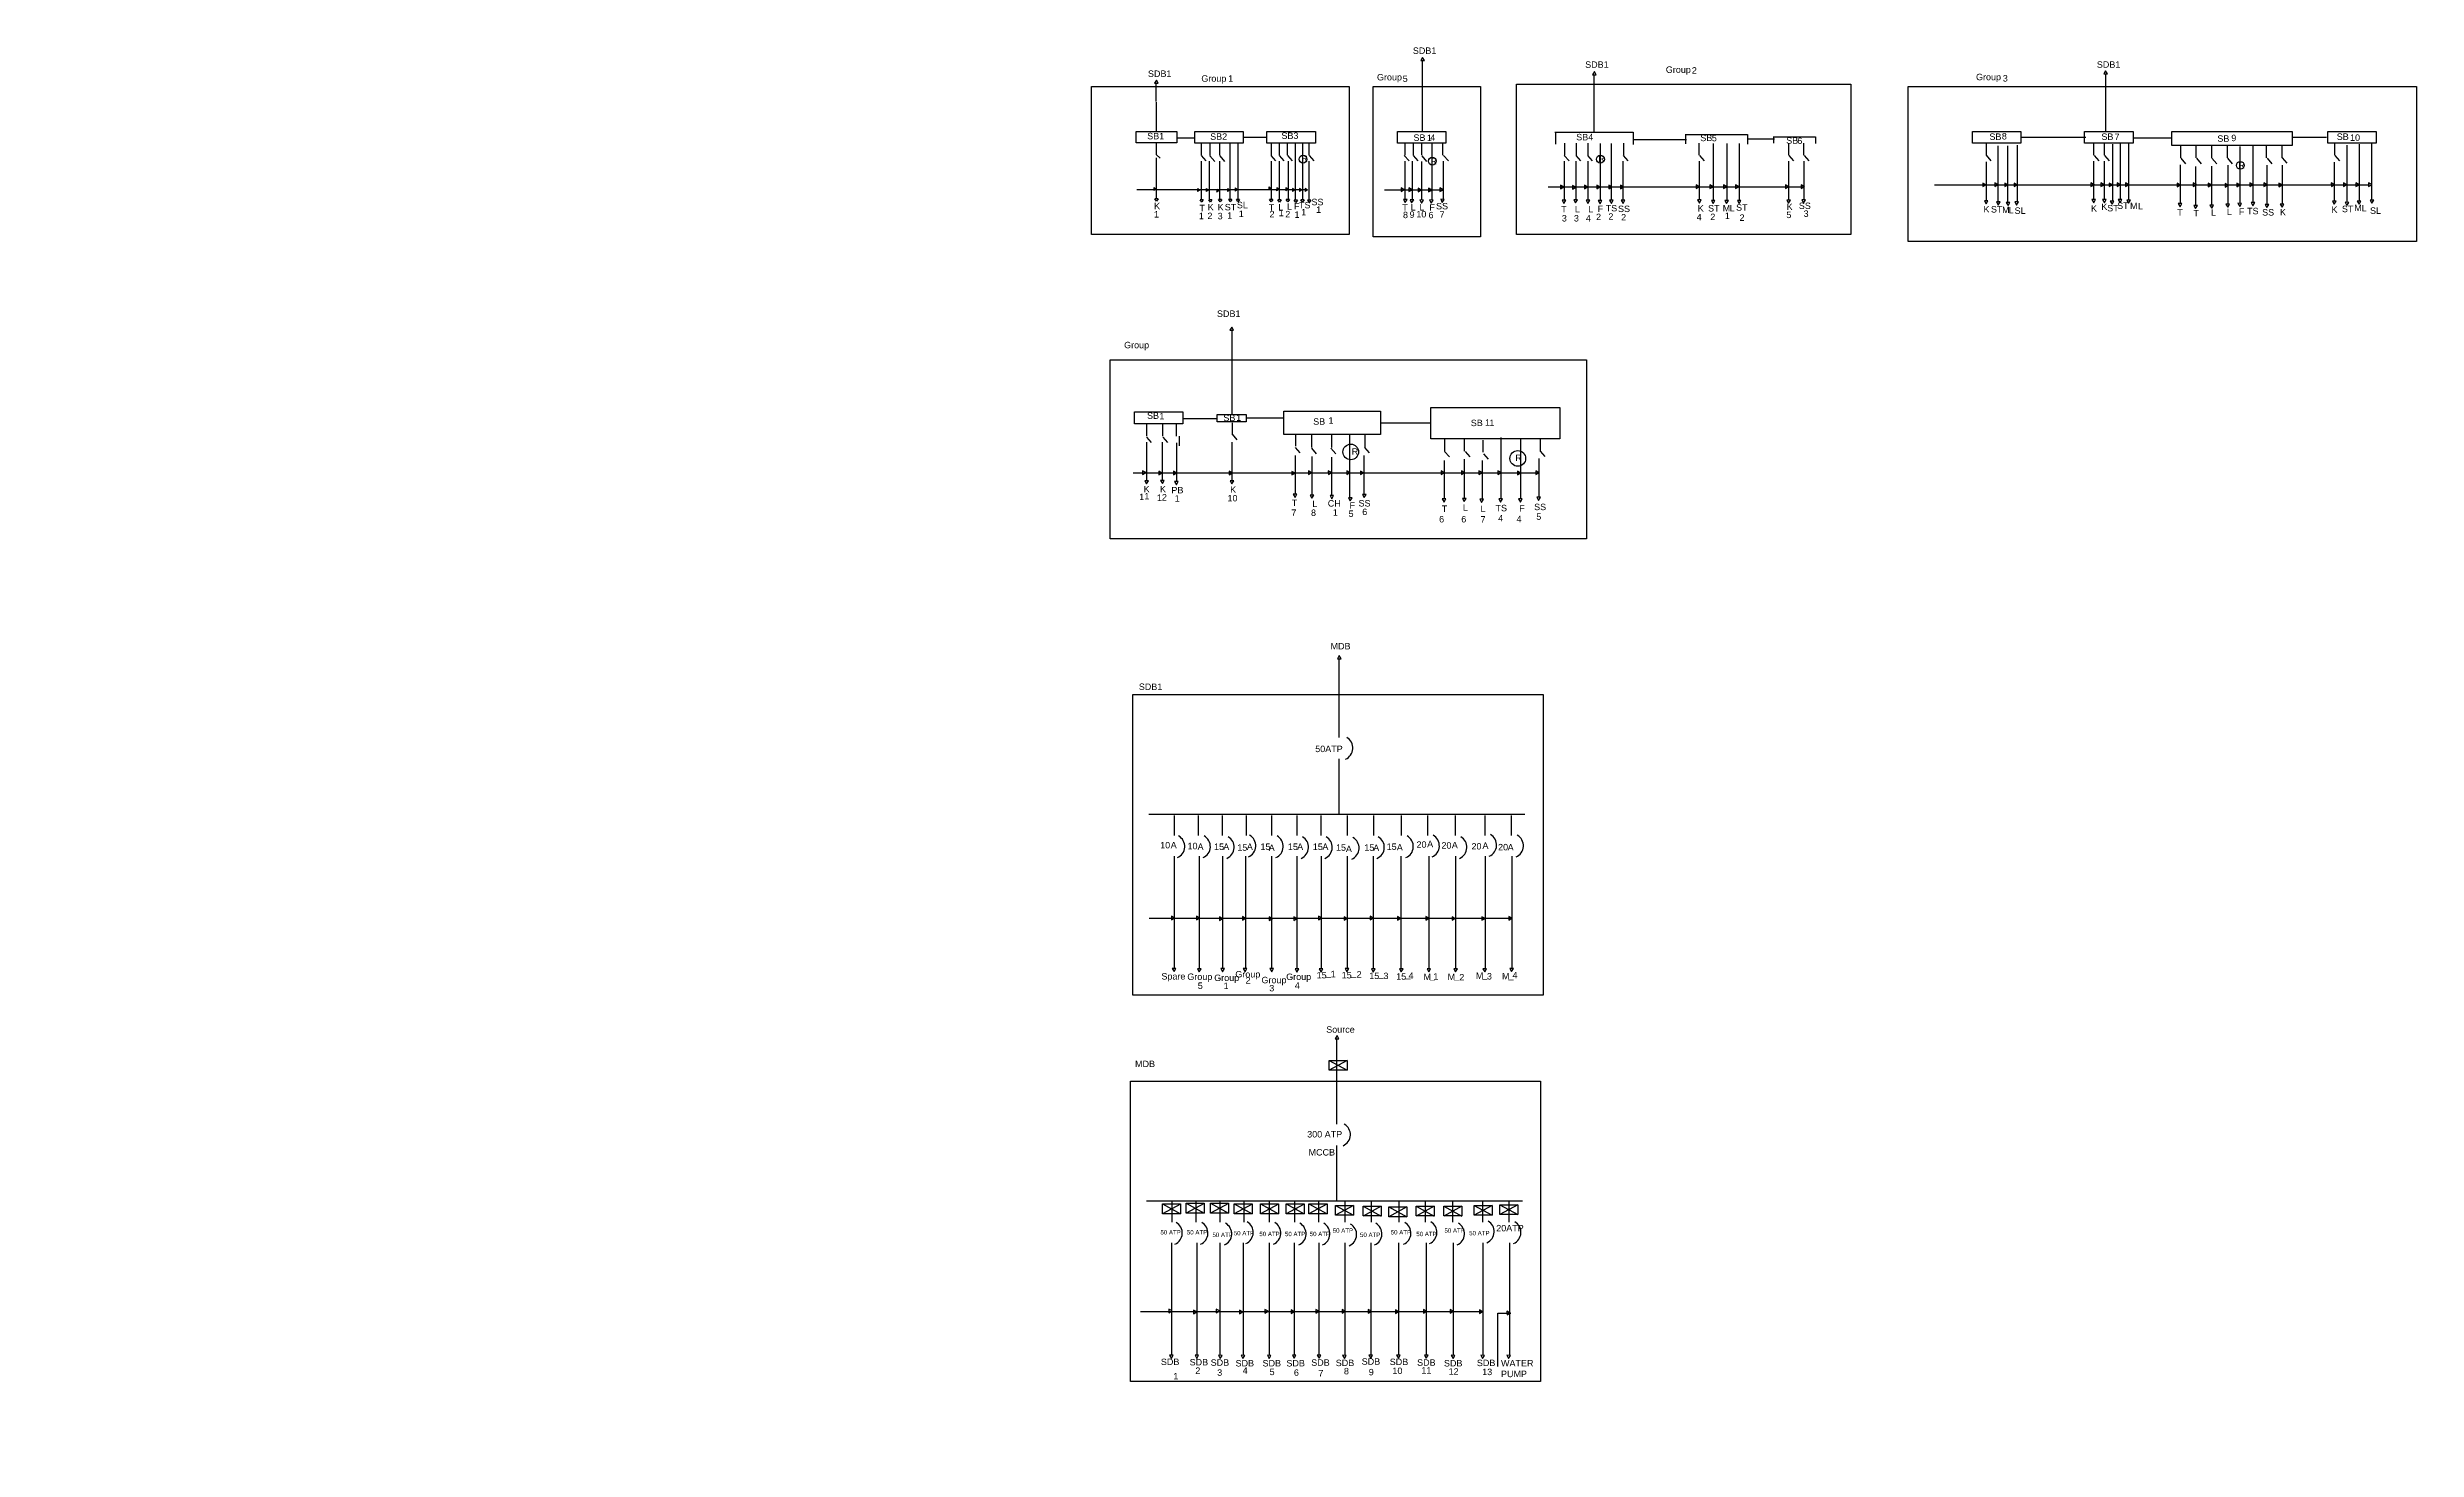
# Model space of a CAD drawing. Header units: inches. Extents: x -98956 to 121806, y -113633 to 17091.
import ezdxf

# ---------------------------------------------------------------- set-up
doc = ezdxf.new("R2010")
doc.units = ezdxf.units.IN
doc.styles.get("Standard").update_dxf_attribs({"font": 'arial.ttf'})

msp = doc.modelspace()

# ---------------------------------------------------------------- linework, layer by layer
for p, q in [((29168, 9264), (29168, 15872)), ((4371, 12036), (4371, 13758)), ((45164, 9216), (45164, 14515)), ((92813, 14597), (92813, 9306)), ((4378, 9263), (4378, 11987)), ((41508, 9181), (48810, 9181)), ((41569, 9162), (41569, 8068)), ((48810, 9181), (48810, 8028)), ((53641, 8970), (59446, 8970)), ((53690, 8955), (53690, 8085)), ((59446, 8970), (59446, 8053)), ((4368, 6792), (4368, 2976)), ((4373, 8170), (4373, 7119)), ((4373, 7119), (4719, 6764)), ((6291, 8659), (7965, 8659)), ((8543, 8160), (8543, 7031)), ((8550, 7021), (8994, 6508)), ((9360, 8136), (9360, 7008)), ((9368, 6975), (9811, 6461)), ((10248, 8136), (10248, 7008)), ((10278, 6975), (10722, 6461)), ((11213, 8119), (11213, 2866)), ((11983, 8142), (11983, 2889)), ((12455, 8735), (14661, 8735)), ((15042, 7021), (15485, 6508)), ((15080, 8160), (15080, 7031)), ((15814, 7021), (16258, 6508)), ((15827, 8160), (15827, 7031)), ((16574, 8160), (16574, 7031)), ((16587, 7021), (17030, 6508)), ((17325, 8142), (17325, 2889)), ((17992, 8142), (17992, 2889)), ((18592, 8160), (18592, 7031)), ((18620, 7021), (19064, 6508)), ((27478, 7021), (27922, 6508)), ((27516, 8160), (27516, 7031)), ((28300, 8160), (28300, 7031)), ((28312, 7021), (28755, 6508)), ((29088, 8160), (29088, 7031)), ((29111, 6977), (29555, 6463)), ((30037, 8111), (30037, 3099)), ((31052, 8160), (31052, 7031)), ((31139, 7021), (31583, 6508)), ((42390, 7021), (42834, 6508)), ((42392, 8160), (42392, 7031)), ((43459, 7021), (43903, 6508)), ((43493, 8160), (43493, 7031)), ((44554, 7021), (44997, 6508)), ((44595, 8160), (44595, 7031)), ((45724, 8141), (45724, 2851)), ((46769, 8141), (46769, 2851)), ((47863, 7021), (48307, 6508)), ((47900, 8160), (47900, 7031)), ((48840, 8502), (53766, 8502)), ((54925, 8160), (54925, 7031)), ((54977, 7021), (55420, 6508)), ((56253, 8141), (56253, 2851)), ((57541, 8141), (57541, 2851)), ((58692, 8141), (58692, 2851)), ((59438, 8577), (61975, 8577)), ((61862, 8746), (65807, 8746)), ((61895, 8736), (61895, 8145)), ((63269, 8160), (63269, 7031)), ((63310, 7021), (63753, 6508)), ((64691, 8160), (64691, 7031)), ((64732, 7021), (65176, 6508)), ((65807, 8746), (65807, 8123)), ((81684, 7028), (82128, 6514)), ((81710, 8160), (81710, 7031)), ((82787, 7912), (82787, 2622)), ((83700, 7912), (83700, 2622)), ((84588, 7972), (84588, 2681)), ((84957, 8717), (90974, 8717)), ((91702, 8160), (91702, 7031)), ((91764, 7016), (92208, 6503)), ((92690, 8160), (92690, 7031)), ((92728, 7016), (93172, 6503)), ((93460, 8052), (93460, 2761)), ((94175, 8195), (94175, 2905)), ((94963, 8195), (94963, 2905)), ((95487, 8642), (99023, 8642)), ((99796, 7908), (99796, 6779)), ((99842, 6754), (100286, 6240)), ((101245, 7908), (101245, 6779)), ((101288, 6754), (101732, 6240)), ((102694, 7908), (102694, 6779)), ((102734, 6754), (103178, 6240)), ((104143, 7908), (104143, 6779)), ((104187, 6754), (104630, 6240)), ((105341, 7837), (105341, 2547)), ((106557, 7909), (106557, 2618)), ((107800, 7908), (107800, 6779)), ((107867, 6754), (108311, 6240)), ((109249, 7908), (109249, 6779)), ((109282, 6797), (109725, 6284)), ((110257, 8716), (113416, 8716)), ((114148, 8184), (114148, 7055)), ((114189, 7016), (114633, 6503)), ((115309, 7980), (115309, 2690)), ((116454, 8052), (116454, 2762)), ((117599, 8195), (117599, 2905)), ((8566, 6486), (8566, 2893)), ((9308, 6486), (9308, 2893)), ((10272, 6486), (10272, 2893)), ((15090, 6486), (15090, 2893)), ((15812, 6486), (15812, 2893)), ((16656, 6486), (16656, 2893)), ((18583, 6486), (18583, 2893)), ((27536, 6486), (27536, 2893)), ((28223, 6486), (28223, 2893)), ((29093, 6442), (29093, 2849)), ((31089, 6486), (31089, 2893)), ((42361, 6486), (42361, 2893)), ((43472, 6486), (43472, 2893)), ((44582, 6486), (44582, 2893)), ((47848, 6486), (47848, 2893)), ((54961, 6486), (54961, 2893)), ((63294, 6486), (63294, 2893)), ((64717, 6486), (64717, 2893)), ((81684, 6416), (81684, 2823)), ((91707, 6486), (91707, 2893)), ((92689, 6486), (92689, 2893)), ((99768, 6135), (99768, 2543)), ((101194, 5998), (101194, 2406)), ((102688, 6030), (102688, 2438)), ((104207, 6094), (104207, 2501)), ((107848, 6094), (107848, 2501)), ((109275, 6094), (109275, 2501)), ((114129, 6379), (114129, 2787)), ((2569, 3843), (18475, 3843)), ((4368, 3895), (4147, 3749)), ((4151, 4038), (4149, 3746)), ((4153, 4042), (4368, 3895)), ((4534, 2978), (4242, 2983)), ((4388, 2763), (4245, 2985)), ((4538, 2976), (4388, 2763)), ((8443, 3791), (8223, 3645)), ((8226, 3935), (8225, 3642)), ((8228, 3938), (8443, 3791)), ((8745, 2886), (8453, 2891)), ((8599, 2670), (8456, 2893)), ((8749, 2884), (8599, 2670)), ((9250, 3791), (9029, 3645)), ((9033, 3935), (9031, 3642)), ((9035, 3938), (9250, 3791)), ((9557, 2886), (9265, 2891)), ((9411, 2670), (9267, 2893)), ((9560, 2884), (9411, 2670)), ((10215, 3738), (9995, 3592)), ((9998, 3881), (9997, 3589)), ((10000, 3885), (10215, 3738)), ((10459, 2916), (10167, 2921)), ((10313, 2700), (10170, 2923)), ((10463, 2914), (10313, 2700)), ((11237, 3791), (11016, 3645)), ((11020, 3935), (11018, 3642)), ((11022, 3938), (11237, 3791)), ((11405, 2908), (11113, 2913)), ((11259, 2693), (11116, 2915)), ((11409, 2906), (11259, 2693)), ((11934, 3846), (11714, 3699)), ((11717, 3989), (11716, 3697)), ((11719, 3992), (11934, 3846)), ((12125, 2908), (11833, 2913)), ((11979, 2693), (11836, 2915)), ((12129, 2906), (11979, 2693)), ((15083, 3951), (14862, 3804)), ((14865, 4094), (14864, 3802)), ((14867, 4097), (15083, 3951)), ((15220, 2901), (14928, 2906)), ((15075, 2686), (14931, 2908)), ((15224, 2899), (15075, 2686)), ((15806, 3870), (15585, 3724)), ((15589, 4013), (15587, 3721)), ((15591, 4017), (15806, 3870)), ((15997, 2870), (15705, 2876)), ((15851, 2655), (15708, 2878)), ((16001, 2868), (15851, 2655)), ((16651, 3870), (16430, 3724)), ((16434, 4013), (16432, 3721)), ((16436, 4017), (16651, 3870)), ((16774, 2901), (16482, 2906)), ((16628, 2686), (16485, 2908)), ((16778, 2899), (16628, 2686)), ((17292, 3803), (17071, 3657)), ((17075, 3946), (17073, 3654)), ((17076, 3950), (17292, 3803)), ((17519, 2839), (17227, 2845)), ((17373, 2624), (17230, 2846)), ((17523, 2837), (17373, 2624)), ((17933, 3803), (17712, 3657)), ((17716, 3946), (17714, 3654)), ((17717, 3950), (17933, 3803)), ((18140, 2870), (17848, 2876)), ((17994, 2655), (17851, 2878)), ((18144, 2868), (17994, 2655)), ((17998, 4181), (17998, 3366)), ((18473, 3803), (18252, 3657)), ((18255, 3946), (18254, 3654)), ((18257, 3950), (18473, 3803)), ((18766, 2844), (18474, 2850)), ((18620, 2629), (18477, 2852)), ((18770, 2842), (18620, 2629)), ((25630, 3817), (30961, 3817)), ((30040, 3096), (30040, 2880)), ((40889, 4087), (64731, 4087)), ((76894, 4282), (117423, 4282)), ((11452, -13206), (11452, -9309)), ((11452, -17105), (11452, -13207)), ((6861, -17521), (10024, -17521)), ((12706, -17453), (16284, -17453)), ((3451, -18017), (3451, -19145)), ((3452, -19239), (3896, -19753)), ((3455, -19709), (3455, -23301)), ((4928, -19709), (4928, -23301)), ((4955, -18017), (4955, -19145)), ((4975, -19239), (5418, -19753)), ((6228, -18017), (6228, -19145)), ((6254, -19783), (6254, -23375)), ((6496, -19159), (6496, -20040)), ((11410, -19709), (11410, -23301)), ((11437, -17914), (11437, -19042)), ((11438, -18974), (11882, -19487)), ((17337, -18954), (17337, -20083)), ((18841, -19070), (18841, -20199)), ((20692, -19070), (20692, -20199)), ((22371, -19044), (22371, -24878)), ((23816, -19070), (23816, -20199)), ((25226, -17899), (29938, -17899)), ((31220, -19417), (31220, -20546)), ((33071, -19417), (33071, -20546)), ((34807, -19533), (34807, -20661)), ((36476, -19287), (36476, -25000)), ((38299, -19408), (38299, -25000)), ((40129, -19417), (40129, -20546)), ((17303, -20961), (17303, -24553)), ((17312, -20206), (17755, -20720)), ((18834, -20279), (19278, -20792)), ((18850, -21035), (18850, -24627)), ((20647, -20279), (21091, -20792)), ((20691, -21108), (20691, -24701)), ((23711, -20961), (23711, -24553)), ((23765, -20206), (24209, -20720)), ((31183, -21413), (31183, -25005)), ((31234, -20569), (31678, -21082)), ((33073, -21294), (33073, -24887)), ((33146, -20580), (33590, -21094)), ((34727, -21413), (34727, -25005)), ((34860, -20786), (35304, -21300)), ((40018, -21250), (40018, -24843)), ((40129, -20540), (40573, -21054)), ((2217, -22573), (40002, -22573)), ((21414, -42423), (21414, -39898)), ((21414, -43685), (21414, -42423)), ((21415, -47243), (21415, -43688)), ((21415, -54463), (21415, -49242)), ((3674, -54406), (38723, -54406)), ((6029, -54507), (6029, -56377)), ((8273, -54507), (8273, -56377)), ((10516, -54507), (10516, -56377)), ((12760, -54507), (12760, -56377)), ((15111, -54507), (15111, -56377)), ((17461, -54507), (17461, -56377)), ((19705, -54507), (19705, -56377)), ((22162, -54507), (22162, -56377)), ((24619, -54507), (24619, -56377)), ((27183, -54507), (27183, -56377)), ((29641, -54507), (29641, -56377)), ((32205, -54507), (32205, -56377)), ((34983, -54507), (34983, -56377)), ((37440, -54507), (37440, -56377)), ((6026, -58303), (6026, -68789)), ((8381, -58303), (8381, -68789)), ((10529, -58303), (10529, -68789)), ((12676, -58303), (12676, -68789)), ((15101, -58303), (15101, -68789)), ((17457, -58303), (17457, -68789)), ((19743, -58303), (19743, -68789)), ((22168, -58303), (22168, -68789)), ((24593, -58303), (24593, -68789)), ((27156, -58303), (27156, -68789)), ((29751, -58303), (29751, -68789)), ((32245, -58303), (32245, -68789)), ((35016, -58303), (35016, -68789)), ((37510, -58303), (37510, -68789)), ((3697, -64082), (37395, -64082)), ((21192, -79720), (21192, -75340)), ((20468, -77346), (22148, -78267)), ((22144, -77351), (20468, -78267)), ((21190, -83279), (21190, -79725)), ((21190, -90500), (21190, -85279)), ((3449, -90443), (38498, -90443)), ((4963, -90733), (6642, -91653)), ((6639, -90738), (4963, -91653)), ((5804, -90544), (5804, -92414)), ((7157, -90667), (8836, -91587)), ((8833, -90672), (7157, -91587)), ((8048, -90544), (8048, -92414)), ((9419, -90667), (11098, -91587)), ((11095, -90672), (9419, -91587)), ((10291, -90544), (10291, -92414)), ((11613, -90733), (13293, -91653)), ((13289, -90738), (11613, -91653)), ((12535, -90544), (12535, -92414)), ((14074, -90733), (15754, -91653)), ((15750, -90738), (14074, -91653)), ((14885, -90544), (14885, -92414)), ((16469, -90733), (18148, -91653)), ((18145, -90738), (16469, -91653)), ((17236, -90544), (17236, -92414)), ((18599, -90733), (20278, -91653)), ((20275, -90738), (18599, -91653)), ((19479, -90544), (19479, -92414)), ((21060, -90866), (22739, -91787)), ((22736, -90871), (21060, -91787)), ((21937, -90544), (21937, -92414)), ((23653, -90932), (25332, -91853)), ((25329, -90938), (23653, -91853)), ((24394, -90544), (24394, -92414)), ((26048, -90999), (27727, -91920)), ((27724, -91004), (26048, -91920)), ((26958, -90544), (26958, -92414)), ((28575, -90932), (30254, -91853)), ((30251, -90938), (28575, -91853)), ((29415, -90544), (29415, -92414)), ((31170, -90932), (32849, -91853)), ((32846, -90938), (31170, -91853)), ((31980, -90544), (31980, -92414)), ((33989, -90865), (35668, -91785)), ((35664, -90870), (33989, -91785)), ((34757, -90544), (34757, -92414)), ((36383, -90799), (38062, -91719)), ((38059, -90804), (36383, -91719)), ((37215, -90544), (37215, -92414)), ((5800, -94340), (5800, -104826)), ((8156, -94340), (8156, -104826)), ((10304, -94340), (10304, -104826)), ((12451, -94340), (12451, -104826)), ((14876, -94340), (14876, -104826)), ((17232, -94340), (17232, -104826)), ((19518, -94340), (19518, -104826)), ((21943, -94340), (21943, -104826)), ((24367, -94340), (24367, -104826)), ((26931, -94340), (26931, -104826)), ((29526, -94340), (29526, -104826)), ((32020, -94340), (32020, -104826)), ((34791, -94340), (34791, -104826)), ((37285, -94340), (37285, -104826)), ((2893, -100755), (34770, -100755)), ((36206, -105870), (36206, -100897)), ((36206, -100897), (37422, -100897))]:
    msp.add_line(p, q)
for points in [[(29185, 16147), (29017, 15853), (29356, 15855)], [(-1676, 13437), (22351, 13437), (22351, -342), (-1676, -342)], [(4383, 14045), (4214, 13752), (4552, 13752)], [(24577, 13437), (34590, 13437), (34590, -564), (24577, -564)], [(37927, 13659), (69076, 13659), (69076, -342), (37927, -342)], [(45022, 14540), (45361, 14537), (45194, 14832)], [(74415, 13437), (121806, 13437), (121806, -1008), (74415, -1008)], [(92649, 14618), (92988, 14615), (92821, 14910)], [(2492, 9258), (6300, 9258), (6300, 8193), (2492, 8193)], [(7964, 9254), (12481, 9254), (12481, 8155), (7964, 8155)], [(14681, 9254), (19198, 9254), (19198, 8155), (14681, 8155)], [(26848, 9254), (31365, 9254), (31365, 8155), (26848, 8155)], [(80414, 9254), (84930, 9254), (84930, 8155), (80414, 8155)], [(90869, 9254), (95386, 9254), (95386, 8155), (90869, 8155)], [(98995, 9255), (110223, 9255), (110223, 7955), (98995, 7955)], [(113524, 9254), (118041, 9254), (118041, 8155), (113524, 8155)], [(81666, 4278), (81372, 4445), (81374, 4107)], [(82791, 4301), (82496, 4468), (82498, 4130)], [(83716, 4277), (83422, 4444), (83424, 4105)], [(84589, 4277), (84295, 4444), (84297, 4105)], [(91748, 4285), (91454, 4452), (91456, 4114)], [(92684, 4291), (92390, 4458), (92392, 4119)], [(93464, 4276), (93170, 4443), (93172, 4105)], [(94184, 4291), (93890, 4458), (93892, 4119)], [(94978, 4291), (94683, 4458), (94685, 4119)], [(99782, 4266), (99488, 4434), (99490, 4095)], [(101287, 4304), (100993, 4472), (100995, 4133)], [(102680, 4266), (102386, 4434), (102388, 4095)], [(105335, 4267), (105040, 4435), (105042, 4096)], [(106559, 4296), (106264, 4464), (106266, 4125)], [(107872, 4282), (107577, 4449), (107580, 4111)], [(109265, 4266), (108970, 4434), (108972, 4095)], [(114153, 4280), (113859, 4448), (113861, 4109)], [(115288, 4280), (114993, 4448), (114995, 4109)], [(116439, 4280), (116144, 4448), (116146, 4109)], [(117621, 4280), (117327, 4448), (117329, 4109)], [(27188, 4003), (27190, 3664), (27482, 3835)], [(27404, 2920), (27554, 2617), (27742, 2898)], [(27908, 3984), (27910, 3645), (28202, 3816)], [(28015, 2892), (28165, 2589), (28353, 2870)], [(28768, 3957), (28770, 3618), (29062, 3789)], [(28927, 2882), (29077, 2578), (29265, 2860)], [(29740, 3957), (29742, 3618), (30034, 3789)], [(29828, 2882), (29978, 2578), (30166, 2860)], [(30795, 3984), (30797, 3645), (31089, 3816)], [(30870, 2935), (31020, 2631), (31208, 2913)], [(42336, 4079), (42042, 4247), (42044, 3908)], [(42523, 2842), (42184, 2846), (42351, 2551)], [(43451, 4047), (43157, 4214), (43159, 3875)], [(43613, 2875), (43274, 2878), (43440, 2583)], [(44565, 4079), (44271, 4247), (44273, 3908)], [(44769, 2842), (44430, 2846), (44596, 2551)], [(45713, 4079), (45419, 4247), (45421, 3908)], [(45891, 2809), (45553, 2813), (45719, 2518)], [(46829, 4079), (46535, 4247), (46537, 3908)], [(46948, 2842), (46609, 2846), (46776, 2551)], [(47911, 4079), (47616, 4247), (47618, 3908)], [(48038, 2842), (47699, 2846), (47865, 2551)], [(54967, 4093), (54673, 4261), (54675, 3922)], [(55150, 2865), (54812, 2869), (54978, 2574)], [(56246, 4093), (55951, 4261), (55953, 3922)], [(56427, 2822), (56089, 2825), (56255, 2530)], [(57523, 4093), (57228, 4261), (57230, 3922)], [(57683, 2822), (57344, 2825), (57510, 2530)], [(58645, 4093), (58351, 4261), (58353, 3922)], [(58852, 2822), (58513, 2825), (58680, 2530)], [(63281, 4093), (62986, 4261), (62988, 3922)], [(63451, 2844), (63112, 2847), (63278, 2552)], [(64756, 4093), (64462, 4261), (64464, 3922)], [(64857, 2865), (64518, 2869), (64684, 2574)], [(81868, 2790), (81529, 2793), (81696, 2498)], [(82999, 2676), (82660, 2679), (82827, 2385)], [(83905, 2639), (83566, 2642), (83732, 2347)], [(84696, 2676), (84358, 2679), (84524, 2385)], [(91895, 2904), (91556, 2908), (91723, 2613)], [(92887, 2904), (92548, 2908), (92715, 2613)], [(93596, 2763), (93257, 2766), (93424, 2471)], [(94351, 2904), (94012, 2908), (94179, 2613)], [(95131, 2857), (94792, 2860), (94959, 2565)], [(99934, 2525), (99595, 2529), (99762, 2234)], [(101374, 2360), (101036, 2364), (101202, 2069)], [(102886, 2384), (102548, 2387), (102714, 2092)], [(104260, 4229), (103966, 4396), (103968, 4058)], [(104374, 2478), (104035, 2481), (104201, 2186)], [(105493, 2549), (105154, 2552), (105321, 2257)], [(106722, 2620), (106383, 2623), (106550, 2328)], [(108022, 2454), (107683, 2457), (107850, 2162)], [(109439, 2478), (109101, 2481), (109267, 2186)], [(114297, 2761), (113958, 2764), (114125, 2469)], [(115477, 2642), (115139, 2646), (115305, 2351)], [(116610, 2761), (116272, 2764), (116438, 2469)], [(117816, 2855), (117477, 2858), (117644, 2564)], [(11224, -9284), (11562, -9287), (11396, -8992)], [(72, -12025), (44453, -12025), (44453, -28740), (72, -28740)], [(2340, -16894), (6857, -16894), (6857, -17993), (2340, -17993)], [(10045, -17148), (12753, -17148), (12753, -17807), (10045, -17807)], [(16244, -16810), (25256, -16810), (25256, -19002), (16244, -19002)], [(29962, -16472), (41962, -16472), (41962, -19391), (29962, -19391)], [(3389, -22547), (3095, -22380), (3097, -22718)], [(3643, -23313), (3305, -23310), (3471, -23605)], [(4890, -22588), (4595, -22420), (4597, -22759)], [(5106, -23288), (4767, -23284), (4934, -23579)], [(6257, -22578), (5963, -22410), (5965, -22749)], [(6416, -23390), (6077, -23387), (6244, -23682)], [(11466, -22578), (11171, -22410), (11173, -22749)], [(11591, -23311), (11252, -23307), (11419, -23602)], [(17303, -22601), (17009, -22433), (17011, -22772)], [(18832, -22568), (18538, -22401), (18540, -22739)], [(20695, -22552), (20401, -22385), (20403, -22723)], [(22407, -22552), (22113, -22385), (22115, -22723)], [(23692, -22569), (23398, -22402), (23400, -22741)], [(31203, -22550), (30908, -22382), (30910, -22721)], [(33102, -22566), (32808, -22398), (32810, -22737)], [(34720, -22550), (34426, -22383), (34428, -22722)], [(36491, -22552), (36196, -22385), (36198, -22723)], [(38309, -22584), (38015, -22417), (38017, -22755)], [(40016, -22568), (39722, -22401), (39724, -22739)], [(17470, -24568), (17131, -24565), (17298, -24860)], [(19035, -24645), (18696, -24642), (18863, -24937)], [(20898, -24698), (20559, -24695), (20726, -24990)], [(22619, -24903), (22280, -24900), (22447, -25195)], [(23927, -24595), (23588, -24592), (23755, -24887)], [(31361, -25007), (31022, -25004), (31189, -25298)], [(33236, -24955), (32897, -24952), (33064, -25247)], [(34852, -25032), (34513, -25029), (34680, -25324)], [(36624, -25007), (36285, -25004), (36452, -25298)], [(38472, -25007), (38133, -25004), (38300, -25298)], [(40166, -24853), (39828, -24849), (39994, -25144)], [(21253, -39899), (21591, -39902), (21425, -39608)], [(2192, -43249), (40406, -43249), (40406, -71256), (2192, -71256)], [(6077, -64070), (5783, -63903), (5785, -64242)], [(8407, -64070), (8113, -63903), (8115, -64242)], [(10550, -64119), (10256, -63951), (10258, -64290)], [(12691, -64095), (12397, -63928), (12399, -64266)], [(15185, -64119), (14891, -63951), (14893, -64290)], [(17467, -64119), (17173, -63951), (17175, -64290)], [(19786, -64070), (19491, -63902), (19494, -64241)], [(22162, -64117), (21868, -63949), (21870, -64288)], [(24585, -64070), (24291, -63902), (24293, -64241)], [(27127, -64093), (26833, -63926), (26835, -64265)], [(29777, -64093), (29482, -63926), (29485, -64265)], [(32223, -64117), (31928, -63949), (31931, -64288)], [(35000, -64117), (34706, -63949), (34708, -64288)], [(37502, -64094), (37208, -63926), (37210, -64265)], [(6195, -68782), (5857, -68778), (6023, -69073)], [(8537, -68806), (8198, -68803), (8365, -69098)], [(10717, -68789), (10378, -68785), (10544, -69080)], [(12815, -68789), (12476, -68785), (12643, -69080)], [(15301, -68786), (14962, -68783), (15128, -69078)], [(17644, -68817), (17305, -68813), (17472, -69108)], [(19894, -68817), (19556, -68813), (19722, -69108)], [(22301, -68786), (21962, -68783), (22129, -69078)], [(24767, -68817), (24428, -68813), (24594, -69108)], [(27375, -68813), (27036, -68810), (27203, -69105)], [(29935, -68813), (29596, -68810), (29763, -69105)], [(32433, -68813), (32094, -68810), (32260, -69105)], [(35145, -68813), (34806, -68810), (34973, -69105)], [(37644, -68783), (37305, -68780), (37472, -69075)], [(21044, -75329), (21383, -75332), (21216, -75037)], [(1966, -79286), (40181, -79286), (40181, -107293), (1966, -107293)], [(20467, -77347), (22148, -77347), (22148, -78266), (20467, -78266)], [(4961, -90734), (6642, -90734), (6642, -91653), (4961, -91653)], [(7155, -90667), (8836, -90667), (8836, -91587), (7155, -91587)], [(9418, -90667), (11098, -90667), (11098, -91587), (9418, -91587)], [(11612, -90734), (13293, -90734), (13293, -91653), (11612, -91653)], [(14073, -90734), (15754, -90734), (15754, -91653), (14073, -91653)], [(16467, -90734), (18148, -90734), (18148, -91653), (16467, -91653)], [(18597, -90734), (20278, -90734), (20278, -91653), (18597, -91653)], [(21058, -90867), (22739, -90867), (22739, -91786), (21058, -91786)], [(23651, -90933), (25332, -90933), (25332, -91852), (23651, -91852)], [(26046, -91000), (27727, -91000), (27727, -91919), (26046, -91919)], [(28573, -90933), (30254, -90933), (30254, -91852), (28573, -91852)], [(31168, -90933), (32849, -90933), (32849, -91852), (31168, -91852)], [(33987, -90866), (35668, -90866), (35668, -91785), (33987, -91785)], [(36382, -90799), (38062, -90799), (38062, -91718), (36382, -91718)], [(5847, -100708), (5552, -100541), (5554, -100879)], [(8139, -100797), (7844, -100629), (7846, -100968)], [(10254, -100708), (9959, -100541), (9961, -100879)], [(12413, -100797), (12119, -100629), (12121, -100968)], [(14788, -100739), (14493, -100571), (14496, -100910)], [(17217, -100767), (16923, -100599), (16925, -100938)], [(19526, -100740), (19231, -100573), (19234, -100911)], [(21982, -100740), (21687, -100573), (21689, -100911)], [(24411, -100740), (24117, -100573), (24119, -100911)], [(26950, -100768), (26656, -100601), (26658, -100939)], [(29562, -100740), (29267, -100573), (29269, -100911)], [(32046, -100740), (31751, -100573), (31753, -100911)], [(34778, -100768), (34484, -100600), (34486, -100939)], [(37343, -100906), (37049, -100738), (37051, -101077)], [(5955, -104840), (5617, -104837), (5783, -105132)], [(8317, -104840), (7978, -104837), (8145, -105132)], [(10506, -104842), (10168, -104839), (10334, -105134)], [(12619, -104842), (12281, -104839), (12447, -105134)], [(15057, -104842), (14718, -104839), (14885, -105134)], [(17387, -104826), (17048, -104823), (17215, -105118)], [(19704, -104826), (19365, -104823), (19532, -105118)], [(22075, -104843), (21737, -104840), (21903, -105135)], [(24525, -104825), (24186, -104822), (24353, -105117)], [(27100, -104825), (26761, -104822), (26928, -105117)], [(29693, -104825), (29355, -104822), (29521, -105117)], [(32194, -104842), (31855, -104839), (32022, -105134)], [(34941, -104842), (34603, -104839), (34769, -105134)], [(37363, -104842), (37024, -104839), (37190, -105134)]]:
    msp.add_lwpolyline(points, close=True)
for centre, radius in [((18042, 6664), 364), ((30093, 6488), 364), ((45755, 6664), 364), ((105375, 6091), 364), ((22493, -20624), 730), ((38056, -21232), 730)]:
    msp.add_circle(centre, radius)
for centre in [(21560, -48230), (5895, -57404), (8282, -57408), (10499, -57477), (12508, -57339), (15072, -57408), (17427, -57477), (19644, -57477), (22138, -57546), (24494, -57477), (27196, -57408), (29620, -57339), (32184, -57477), (34955, -57269), (37449, -57339), (21335, -84266), (5670, -93441), (8057, -93444), (10274, -93514), (12283, -93375), (14846, -93444), (17202, -93514), (19419, -93514), (21913, -93583), (24268, -93514), (26970, -93444), (29395, -93375), (31959, -93514), (34730, -93306), (37224, -93375)]:
    msp.add_arc(centre, 1127, 293.05027, 60.43798)

# ---------------------------------------------------------------- texts
at = {"attachment_point": 1}
for s, width, gutter_width, insert, char_height in [('SDB1', 4839.02, 12.5, (28277, 17082), 600), ('SDB1', 4839.02, 12.5, (44331, 15784), 600), ('SDB1', 4839.02, 12.5, (92010, 15789), 600), ('SDB1', 4839.02, 12.5, (3593, 14939), 600), ('Group', 6543.11, 12.5, (8568, 14486), 600), ('1', 8036.88, 12.5, (11069, 14498), 600), ('Group', 6543.11, 12.5, (24932, 14610), 600), ('5', 10357.02, 12.5, (27331, 14467), 600), ('Group', 6543.11, 12.5, (51846, 15315), 600), ('2', 12600.99, 12.5, (54272, 15239), 600), ('Group', 6543.11, 12.5, (80751, 14630), 600), ('3', 29633.61, 12.5, (83248, 14507), 600), ('SB 1', 19342.83, 12.5, (-28021, 12140), 10.5), ('SB1', 28679.71, 12.5, (3527, 9121), 600), ('SB2', 28692.96, 12.5, (9389, 9075), 600), ('SB3', 25980.33, 12.5, (16029, 9156), 600), ('SB', 7288.34, 12.5, (28333, 8975), 600), ('1', 8036.88, 12.5, (29578, 8952), 600), ('4', 25988.61, 12.5, (29896, 8980), 600), ('SB', 7288.34, 12.5, (43501, 9026), 600), ('4', 25988.61, 12.5, (44619, 9031), 600), ('SB', 7288.34, 12.5, (55064, 8947), 600), ('5', 10357.02, 12.5, (56133, 8935), 600), ('SB', 7288.34, 12.5, (81999, 9064), 600), ('8', 15813.75, 12.5, (83155, 9107), 600), ('SB', 7288.34, 12.5, (92433, 9065), 600), ('7', 9027.2, 12.5, (93658, 9056), 600), ('SB', 7288.34, 12.5, (103238, 8888), 600), ('9', 60784.17, 12.5, (104537, 8944), 600), ('SB', 7288.34, 12.5, (114364, 9066), 600), ('10', 3957.99, 12.5, (115603, 8975), 600), ('R', 12677.17, 12.5, (17888, 7022), 600), ('R', 12677.17, 12.5, (29918, 6794), 600), ('R', 12677.17, 12.5, (45566, 7017), 600), ('SB', 7288.34, 12.5, (63064, 8709), 600), ('6', 38044.75, 12.5, (64102, 8680), 600), ('R', 12677.17, 12.5, (105198, 6407), 600), ('K', 15547.13, 12.5, (4161, 2604), 600), ('T', 26313.2, 12.5, (8384, 2412), 600), ('K', 15547.13, 12.5, (9164, 2495), 600), ('K', 15547.13, 12.5, (10088, 2495), 600), ('ST', 4984.75, 12.5, (10751, 2498), 600), ('SL', 7364.52, 12.5, (11877, 2693), 600), ('T', 26313.2, 12.5, (14856, 2466), 600), ('L', 10400.08, 12.5, (15742, 2483), 600), ('L', 10400.08, 12.5, (16544, 2556), 600), ('F', 7968.98, 12.5, (17211, 2587), 600), ('TS', 3818.88, 12.5, (17666, 2684), 600), ('SS', 3139.9, 12.5, (18826, 2973), 600), ('1', 8036.88, 12.5, (19264, 2264), 600), ('T', 26313.2, 12.5, (27288, 2457), 600), ('L', 10400.08, 12.5, (28080, 2483), 600), ('L', 10400.08, 12.5, (28891, 2483), 600), ('F', 7968.98, 12.5, (29819, 2459), 600), ('SS', 3139.9, 12.5, (30438, 2589), 600), ('T', 26313.2, 12.5, (42100, 2308), 600), ('L', 10400.08, 12.5, (43367, 2308), 600), ('L', 10400.08, 12.5, (44617, 2308), 600), ('F', 7968.98, 12.5, (45495, 2349), 600), ('TS', 3818.88, 12.5, (46245, 2398), 600), ('SS', 3139.9, 12.5, (47396, 2335), 600), ('K', 15547.13, 12.5, (54823, 2381), 600), ('ST', 4984.75, 12.5, (55782, 2388), 600), ('M', 12483.41, 12.5, (57152, 2402), 600), ('L', 10400.08, 12.5, (57791, 2400), 600), ('ST', 4984.75, 12.5, (58394, 2462), 600), ('K', 15547.13, 12.5, (63112, 2524), 600), ('SS', 3139.9, 12.5, (64242, 2621), 600), ('K', 15547.13, 12.5, (81446, 2301), 600), ('ST', 4984.75, 12.5, (82142, 2296), 600), ('M', 12483.41, 12.5, (83182, 2237), 600), ('L', 10400.08, 12.5, (83790, 2212), 600), ('K', 15547.13, 12.5, (91466, 2378), 600), ('K', 15547.13, 12.5, (92429, 2533), 600), ('ST', 4984.75, 12.5, (92974, 2403), 600), ('ST', 4984.75, 12.5, (93902, 2635), 600), ('M', 12483.41, 12.5, (95104, 2612), 600), ('L', 10400.08, 12.5, (95847, 2578), 600), ('K', 15547.13, 12.5, (113870, 2264), 600), ('ST', 4984.75, 12.5, (114844, 2326), 600), ('M', 12483.41, 12.5, (115997, 2428), 600), ('L', 10400.08, 12.5, (116687, 2406), 600), ('1', 8036.88, 12.5, (4153, 1829), 600), ('1', 8036.88, 12.5, (8338, 1674), 600), ('2', 12600.99, 12.5, (9134, 1683), 600), ('3', 29633.61, 12.5, (10088, 1664), 600), ('1', 8036.88, 12.5, (10974, 1722), 600), ('1', 8036.88, 12.5, (12059, 1877), 600), ('2', 12600.99, 12.5, (14921, 1846), 600), ('1', 8036.88, 12.5, (15778, 1954), 600), ('2', 12600.99, 12.5, (16388, 1846), 600), ('1', 8036.88, 12.5, (17251, 1799), 600), ('1', 8036.88, 12.5, (17870, 2031), 600), ('8', 15813.75, 12.5, (27356, 1770), 600), ('9', 60784.17, 12.5, (27974, 1797), 600), ('10', 8850, 12.5, (28601, 1841), 600), ('6', 38044.75, 12.5, (29739, 1757), 600), ('7', 9027.2, 12.5, (30767, 1806), 600), ('3', 29633.61, 12.5, (42158, 1459), 600), ('3', 29633.61, 12.5, (43284, 1459), 600), ('4', 25988.61, 12.5, (44395, 1456), 600), ('2', 12600.99, 12.5, (45351, 1589), 600), ('2', 12600.99, 12.5, (46498, 1625), 600), ('2', 12600.99, 12.5, (47683, 1554), 600), ('4', 25988.61, 12.5, (54719, 1564), 600), ('2', 12600.99, 12.5, (55991, 1589), 600), ('1', 8036.88, 12.5, (57351, 1691), 600), ('2', 12600.99, 12.5, (58719, 1517), 600), ('5', 10357.02, 12.5, (63084, 1776), 600), ('3', 29633.61, 12.5, (64685, 1886), 600), ('SL', 7364.52, 12.5, (84348, 2169), 600), ('T', 26313.2, 12.5, (99504, 1994), 600), ('T', 26313.2, 12.5, (101009, 1931), 600), ('L', 10400.08, 12.5, (102649, 1991), 600), ('L', 10400.08, 12.5, (104120, 2064), 600), ('F', 7968.98, 12.5, (105242, 2078), 600), ('TS', 3818.88, 12.5, (106007, 2134), 600), ('SS', 3139.9, 12.5, (107410, 2013), 600), ('K', 15547.13, 12.5, (109071, 2032), 600), ('SL', 7364.52, 12.5, (117464, 2169), 600), ('SDB1', 4839.02, 12.5, (10024, -7435), 600), ('Group', 6543.11, 12.5, (1372, -10360), 600), ('SB', 7288.34, 12.5, (3507, -16940), 600), ('1', 8036.88, 12.5, (4661, -16983), 600), ('SB', 7288.34, 12.5, (10620, -17152), 600), ('1', 8036.88, 12.5, (11814, -17127), 600), ('SB', 7288.34, 12.5, (18986, -17492), 600), ('1', 8036.88, 12.5, (20422, -17383), 600), ('SB', 7288.34, 12.5, (33674, -17619), 600), ('1', 8036.88, 12.5, (35004, -17576), 600), ('1', 8036.88, 12.5, (35411, -17612), 600), ('R', 12677.17, 12.5, (22580, -20289), 600), ('R', 12677.17, 12.5, (37824, -20869), 600), ('K', 15547.13, 12.5, (3191, -23789), 600), ('K', 15547.13, 12.5, (4713, -23789), 600), ('PB', 3247.54, 12.5, (5779, -23885), 600), ('K', 15547.13, 12.5, (11251, -23829), 600), ('1', 8036.88, 12.5, (2780, -24519), 600), ('1', 8036.88, 12.5, (3262, -24450), 600), ('1', 8036.88, 12.5, (4433, -24587), 600), ('2', 12600.99, 12.5, (4895, -24555), 600), ('1', 8036.88, 12.5, (6086, -24656), 600), ('10', 8850, 12.5, (11004, -24636), 600), ('7', 9027.2, 12.5, (16956, -25990), 600), ('T', 26313.2, 12.5, (16999, -25068), 600), ('8', 15813.75, 12.5, (18788, -25994), 600), ('L', 10400.08, 12.5, (18908, -25159), 600), ('CH', 3565.51, 12.5, (20349, -25119), 600), ('1', 8036.88, 12.5, (20823, -25964), 600), ('5', 10357.02, 12.5, (22288, -26083), 600), ('F', 7968.98, 12.5, (22378, -25317), 600), ('SS', 3139.9, 12.5, (23217, -25109), 600), ('6', 38044.75, 12.5, (23560, -25910), 600), ('T', 26313.2, 12.5, (30963, -25615), 600), ('L', 10400.08, 12.5, (32942, -25501), 600), ('L', 10400.08, 12.5, (34585, -25638), 600), ('TS', 3818.88, 12.5, (35982, -25556), 600), ('F', 7968.98, 12.5, (38190, -25591), 600), ('SS', 3139.9, 12.5, (39576, -25451), 600), ('5', 10357.02, 12.5, (39780, -26358), 600), ('6', 38044.75, 12.5, (30723, -26598), 600), ('6', 38044.75, 12.5, (32790, -26598), 600), ('7', 9027.2, 12.5, (34586, -26610), 600), ('4', 25988.61, 12.5, (36218, -26509), 600), ('4', 25988.61, 12.5, (37940, -26578), 600), ('MDB', 962.17, 12.5, (20608, -38435), 600), ('SDB1', 4839.02, 12.5, (2742, -42213), 600), ('Group', 35380.17, 6.85, (37589, -43653), 5.75), ('50ATP', 5857.5, 12.5, (19180, -48008), 600), ('10', 3957.99, 12.5, (4733, -56981), 600), ('A', 1762.05, 12.5, (5715, -56974), 600), ('10', 3957.99, 12.5, (7283, -57061), 600), ('A', 1762.05, 12.5, (8215, -57126), 600), ('15', 2402.95, 12.5, (9757, -57126), 600), ('A', 1762.05, 12.5, (10612, -57126), 600), ('15', 2402.95, 12.5, (11917, -57206), 600), ('A', 1762.05, 12.5, (12806, -57126), 600), ('15', 2402.95, 12.5, (14076, -57126), 600), ('A', 1762.05, 12.5, (14846, -57228), 600), ('15', 2402.95, 12.5, (16635, -57126), 600), ('A', 1762.05, 12.5, (17497, -57126), 600), ('15', 2402.95, 12.5, (18955, -57126), 600), ('A', 1762.05, 12.5, (19844, -57126), 600), ('15', 2402.95, 12.5, (21114, -57206), 600), ('A', 1762.05, 12.5, (22037, -57330), 600), ('15', 2402.95, 12.5, (23752, -57206), 600), ('A', 1762.05, 12.5, (24587, -57228), 600), ('15', 2402.95, 12.5, (25832, -57126), 600), ('A', 1762.05, 12.5, (26781, -57177), 600), ('20', 3105.12, 12.5, (28621, -56925), 600), ('A', 1762.05, 12.5, (29610, -56873), 600), ('20', 3105.12, 12.5, (30940, -57005), 600), ('A', 1762.05, 12.5, (31905, -56975), 600), ('20', 3105.12, 12.5, (33740, -57085), 600), ('A', 1762.05, 12.5, (34762, -57026), 600), ('20', 3105.12, 12.5, (36219, -57165), 600), ('A', 1762.05, 12.5, (37109, -57179), 600), ('Spare', 2937.86, 12.5, (4847, -69208), 600), ('Group', 6543.11, 12.5, (7261, -69246), 600), ('5', 10357.02, 12.5, (8237, -70083), 600), ('Group', 6543.11, 12.5, (9767, -69348), 600), ('1', 8036.88, 12.5, (10641, -70101), 600), ('Group', 6543.11, 12.5, (11733, -69015), 600), ('2', 12600.99, 12.5, (12695, -69583), 600), ('Group', 6543.11, 12.5, (14170, -69556), 600), ('3', 29633.61, 12.5, (14899, -70311), 600), ('Group', 6543.11, 12.5, (16474, -69252), 600), ('4', 25988.61, 12.5, (17274, -70072), 600), ('15', 2402.95, 12.5, (19311, -69105), 600), ('_', 2325.11, 12.5, (20187, -68891), 600), ('1', 8036.88, 12.5, (20614, -68993), 600), ('15', 2402.95, 12.5, (21646, -69105), 600), ('_', 2325.11, 12.5, (22522, -68891), 600), ('2', 12600.99, 12.5, (23037, -69029), 600), ('15', 2402.95, 12.5, (24213, -69163), 600), ('_', 2325.11, 12.5, (25089, -68949), 600), ('3', 29633.61, 12.5, (25538, -69167), 600), ('15', 2402.95, 12.5, (26723, -69221), 600), ('_', 2325.11, 12.5, (27599, -69007), 600), ('4', 25988.61, 12.5, (27876, -69149), 600), ('M', 3090.22, 12.5, (29269, -69261), 600), ('_', 2325.11, 12.5, (29872, -69181), 600), ('1', 8036.88, 12.5, (30181, -69219), 600), ('M', 3090.22, 12.5, (31521, -69261), 600), ('_', 2325.11, 12.5, (32124, -69181), 600), ('2', 12600.99, 12.5, (32604, -69292), 600), ('M', 3090.22, 12.5, (34146, -69148), 600), ('_', 2325.11, 12.5, (34749, -69068), 600), ('3', 29633.61, 12.5, (35179, -69204), 600), ('M', 3090.22, 12.5, (36585, -69186), 600), ('_', 2325.11, 12.5, (37188, -69106), 600), ('4', 25988.61, 12.5, (37556, -69111), 600), ('Source', 4834.05, 12.5, (20205, -74167), 600), ('Group', 83206.72, 12.5, (-98957, -76644), 10.5), ('MDB', 5400.42, 12.5, (2394, -77376), 600), ('Group', 9333.54, 6.85, (3738, -77589), 5.75), ('Group', 35380.17, 6.85, (37363, -79689), 5.75), ('300 ATP', 8459.17, 12.5, (18431, -83933), 600), ('MCCB', 5102.33, 12.5, (18559, -85615), 600), ('20ATP', 7708.98, 12.5, (36047, -92684), 600), ('50 ATP', 4059.76, 8.48, (4758, -93167), 407.2), ('50 ATP', 4059.76, 8.48, (7220, -93167), 407.2), ('50 ATP', 4059.76, 8.48, (9605, -93405), 407.2), ('50 ATP', 4059.76, 8.48, (11593, -93246), 407.2), ('50 ATP', 4059.76, 8.48, (13976, -93325), 407.2), ('50 ATP', 4059.76, 8.48, (16360, -93325), 407.2), ('50 ATP', 4059.76, 8.48, (18666, -93325), 407.2), ('50 ATP', 4059.76, 8.48, (20810, -93007), 407.2), ('50 ATP', 4059.76, 8.48, (23354, -93405), 407.2), ('50 ATP', 4059.76, 8.48, (26214, -93167), 407.2), ('50 ATP', 4059.76, 8.48, (28599, -93325), 407.2), ('50 ATP', 4059.76, 8.48, (31222, -93007), 407.2), ('50 ATP', 4059.76, 8.48, (33525, -93246), 407.2), ('SDB', 4188.19, 12.5, (4799, -105150), 600), ('SDB', 4188.19, 12.5, (7478, -105182), 600), ('2', 12600.99, 12.5, (8008, -105972), 600), ('SDB', 4188.19, 12.5, (9437, -105215), 600), ('SDB', 4188.19, 12.5, (11758, -105280), 600), ('4', 25988.61, 12.5, (12422, -105964), 600), ('SDB', 4188.19, 12.5, (14273, -105280), 600), ('SDB', 4188.19, 12.5, (16496, -105280), 600), ('SDB', 4188.19, 12.5, (18806, -105215), 600), ('SDB', 4188.19, 12.5, (21093, -105248), 600), ('SDB', 4188.19, 12.5, (23511, -105117), 600), ('SDB', 4188.19, 12.5, (26124, -105150), 600), ('SDB', 4188.19, 12.5, (28673, -105215), 600), ('11', 1189.05, 12.5, (29073, -105940), 600), ('SDB', 4188.19, 12.5, (31173, -105281), 600), ('SDB', 4188.19, 12.5, (34244, -105248), 600), ('WATER PUMP', 5349.09, 12.5, (36491, -105275), 600), ('1', 8036.88, 12.5, (5955, -106490), 600), ('3', 29633.61, 12.5, (10047, -106148), 600), ('5', 10357.02, 12.5, (14927, -106085), 600), ('6\\P ', 1558.36, 12.5, (17194, -106155), 600), ('7', 1124.47, 12.5, (19473, -106220), 600), ('8', 1031.73, 12.5, (21855, -106015), 600), ('9', 1414.28, 12.5, (24168, -106107), 600), ('10', 2197.6, 12.5, (26371, -105986), 600), ('12', 1511.99, 12.5, (31609, -106041), 600), ('13', 1066.51, 12.5, (34737, -106087), 600), ('Group', 9333.54, 6.85, (3513, -113626), 5.75)]:
    msp.add_mtext_dynamic_manual_height_columns(s, width=width, gutter_width=gutter_width, heights=[0], dxfattribs=dict(at, insert=insert, char_height=char_height))

doc.saveas('drawing.dxf')
